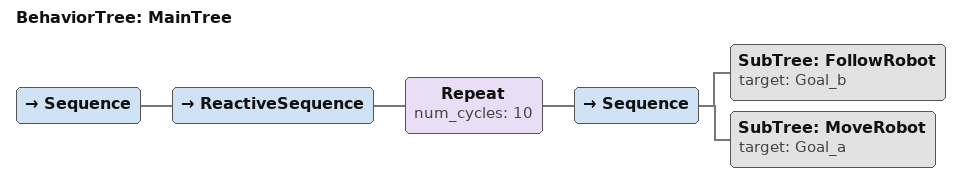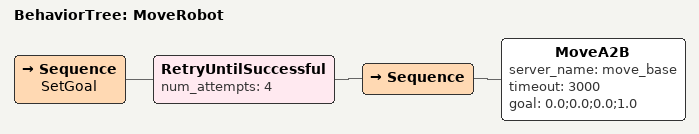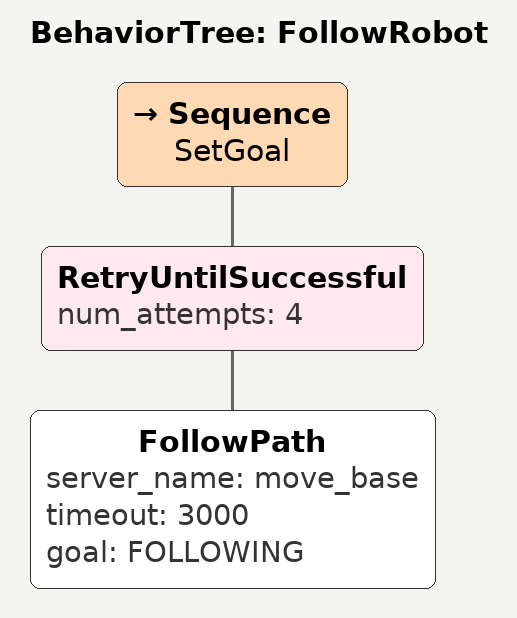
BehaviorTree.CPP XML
<root main_tree_to_execute = "MainTree">
    <BehaviorTree ID="MainTree">
        <Sequence>
            <ReactiveSequence>
                <Repeat num_cycles="10">
                    <Sequence>
                        <SubTree ID="FollowRobot" target="Goal_b" />
                        <SubTree ID="MoveRobot" target="Goal_a" />
                    </Sequence>
                </Repeat>
            </ReactiveSequence>
        </Sequence>
    </BehaviorTree>

    <BehaviorTree ID="MoveRobot">
        <Sequence name="SetGoal">
            <RetryUntilSuccessful num_attempts="4">
                <Sequence>
                    <MoveA2B server_name="move_base" timeout="3000" goal="0.0;0.0;0.0;1.0" />
                </Sequence>
            </RetryUntilSuccessful>
        </Sequence>
    </BehaviorTree>

    <BehaviorTree ID="FollowRobot">
        <Sequence name="SetGoal">
            <RetryUntilSuccessful num_attempts="4">
                <FollowPath server_name="move_base" timeout="3000" goal="FOLLOWING" />
            </RetryUntilSuccessful>
        </Sequence>
    </BehaviorTree>
</root>
